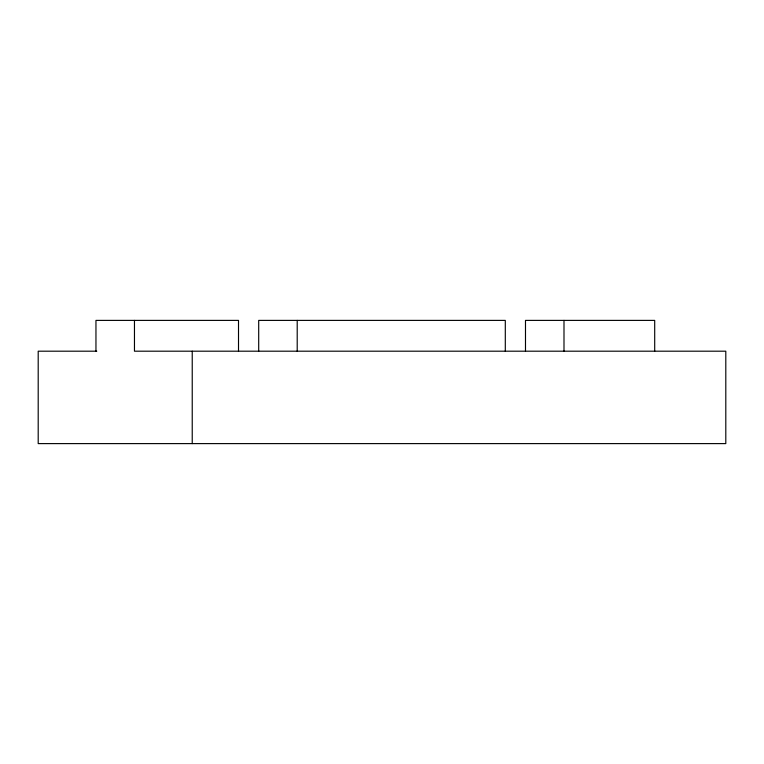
<?xml version="1.0" encoding="UTF-8"?>
<svg xmlns="http://www.w3.org/2000/svg" width="764" height="764" viewBox="0 0 764 764"><rect width="100%" height="100%" fill="white"/><g stroke="black" fill="none" stroke-linecap="round" stroke-linejoin="round"><path stroke-width="1.15" d="M96.77 351.192L38.2 351.192L38.2 443.607L725.8 443.607L725.8 351.192L134.464 351.192L134.464 320.393M654.7 351.192L654.7 320.393L525.489 320.393L525.489 351.192M563.994 320.393L563.994 351.192M505.3 351.192L505.3 320.393L258.7 320.393L258.7 351.192M297.206 320.393L297.206 351.192M238.511 351.192L238.511 320.393L95.958 320.393L95.958 351.192M192.232 351.192L192.232 443.607"/></g></svg>
